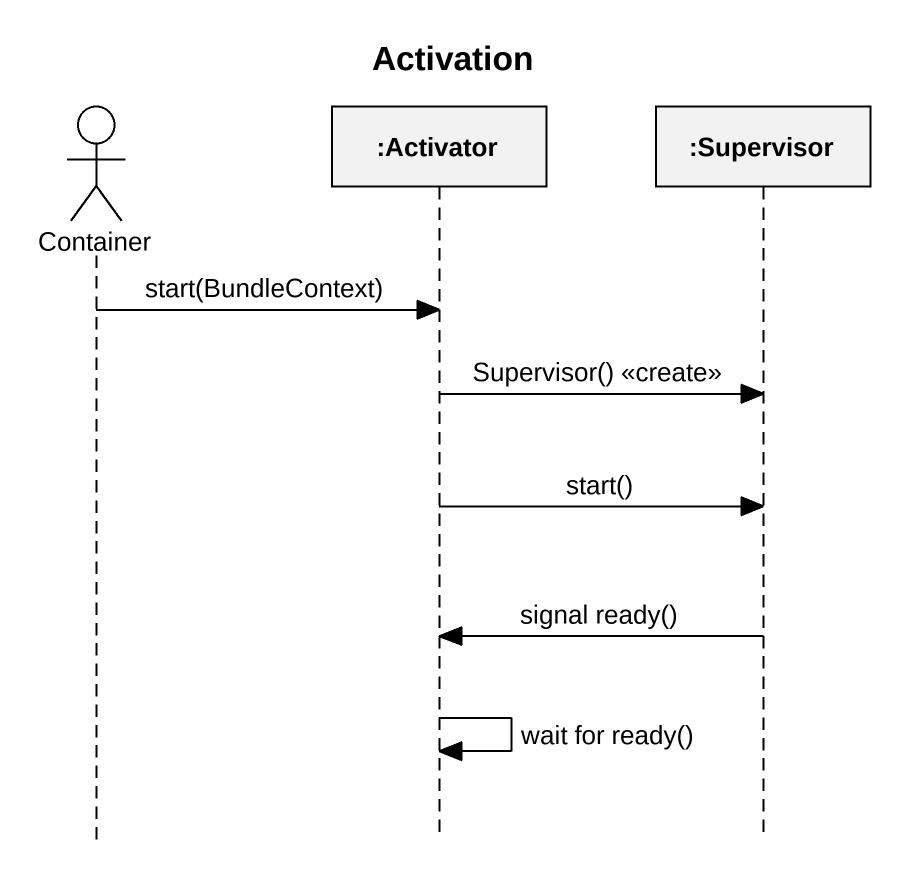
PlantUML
@startuml
title Activation
hide footbox
actor Container
participant ":Activator" as Activator
participant ":Supervisor" as Supervisor

Container -> Activator : start(BundleContext)
Activator -> Supervisor : Supervisor() <<create>>
Activator -> Supervisor : start()
Supervisor -> Activator : signal ready()
Activator -> Activator : wait for ready()
@enduml
